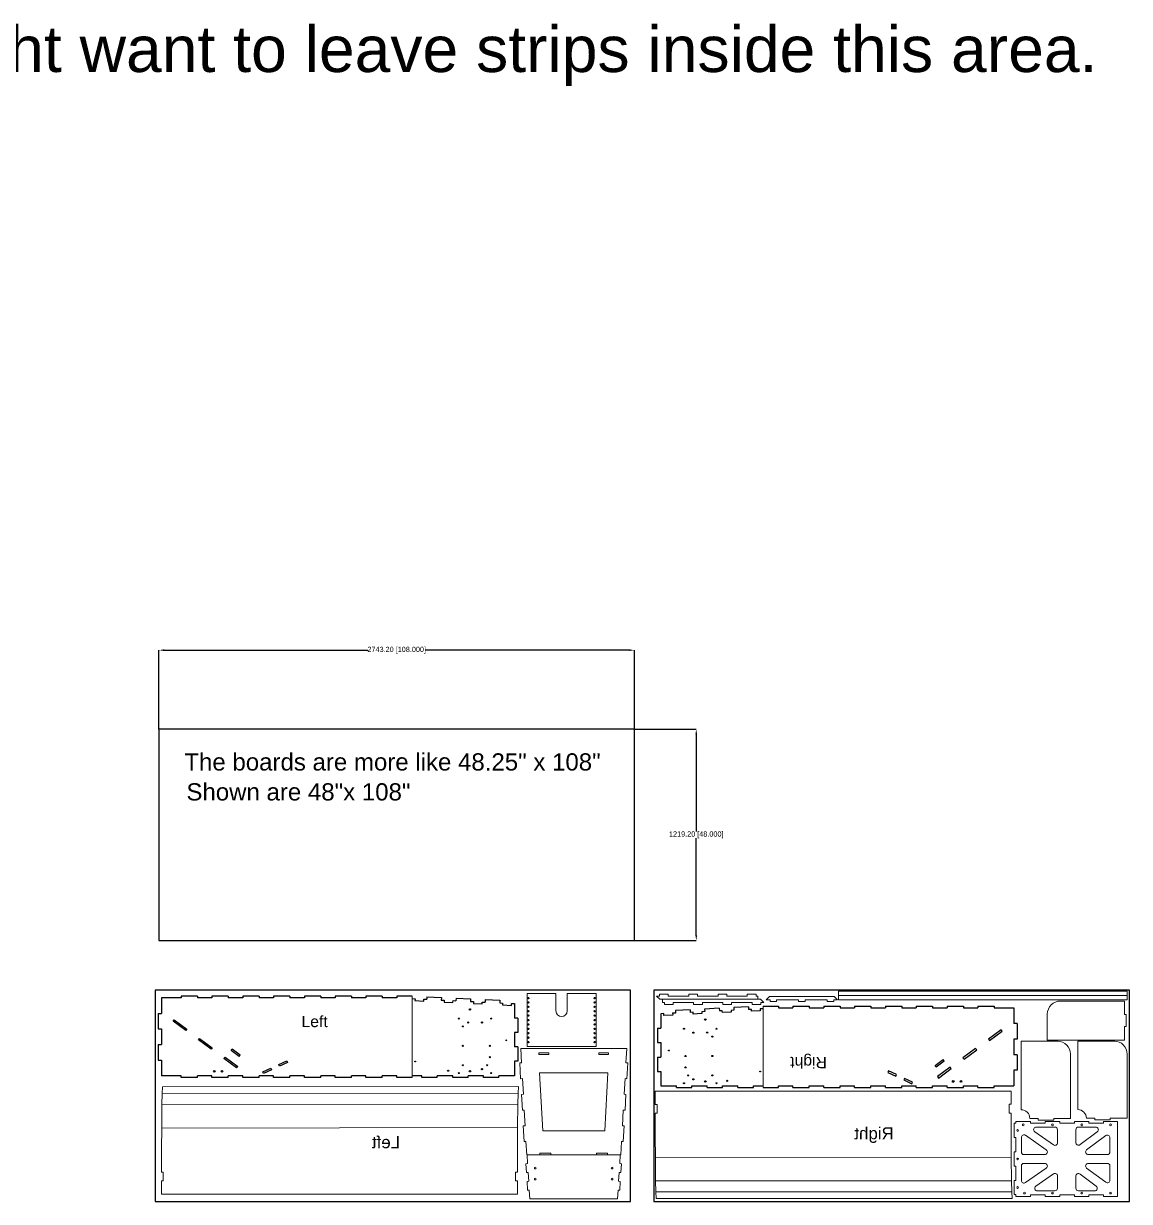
# Model space of a CAD drawing. Header units: inches. Extents: x -19891 to 11377, y -5499 to 7773.
# Drawn here: x -753 to 5627, y 11 to 6804 of the extents above; entities that cross this region are included whole.
import ezdxf

# ---------------------------------------------------------------- set-up
doc = ezdxf.new("R2010")
doc.units = ezdxf.units.IN
doc.header["$MEASUREMENT"] = 0
doc.layers.add('Layer1', color=3, linetype='Continuous', lineweight=0)
doc.styles.get("Standard").update_dxf_attribs({"font": 'arial.ttf'})
doc.dimstyles.get("Standard").update_dxf_attribs({"dimtxt": 30, "dimasz": 30, "dimexe": 0.18, "dimexo": 0.0625, "dimgap": 0.09, "dimtad": 0, "dimtih": 1, "dimtoh": 1, "dimzin": 0, "dimdsep": 46, "dimtxsty": 'Standard', "dimcen": 0.09, "dimadec": 0, "dimazin": 0, "dimtfac": 1, "dimtofl": 0, "dimtmove": 0, "dimatfit": 3, "dimfxl": 1, "dimtolj": 1, "dimtzin": 0, "dimarcsym": 0})

# ---------------------------------------------------------------- blocks, each defined once
blk = doc.blocks.new('*D8')
at = {"color": 0, "lineweight": -2, "transparency": 16777216}
for p, q in [((27.9, 2735.1), (27.9, 3190.2)), ((57.9, 3190.1), (1232.4, 3190.1)), ((2741.1, 3190.1), (1566.5, 3190.1)), ((2771.1, 2735.1), (2771.1, 3190.2))]:
    blk.add_line(p, q, dxfattribs=at)
at = {"color": 0, "lineweight": 0, "transparency": 16777216}
for points in [[(57.9, 3195.1), (57.9, 3185.1), (27.9, 3190.1)], [(2741.1, 3195.1), (2741.1, 3185.1), (2771.1, 3190.1)]]:
    blk.add_solid(points, dxfattribs=at)
at = {"layer": 'Defpoints', "color": 0, "lineweight": 0, "transparency": 16777216}
for p in [(27.9, 3190.1), (27.9, 2735), (2771.1, 2735)]:
    blk.add_point(p, dxfattribs=at)
at = {"color": 0, "lineweight": 0, "transparency": 16777216, "insert": (1399.5, 3190.1), "char_height": 30, "attachment_point": 5}
blk.add_mtext('\\A1;2743.20 [108.000]', dxfattribs=at)
blk = doc.blocks.new('*D9')
at = {"color": 0, "lineweight": -2, "transparency": 16777216}
for p, q in [((2771.1, 2735), (3127.9, 2735)), ((3127.8, 2705), (3127.8, 2144.7)), ((3127.8, 1545.8), (3127.8, 2106.1)), ((2771.1, 1515.8), (3127.9, 1515.8))]:
    blk.add_line(p, q, dxfattribs=at)
at = {"color": 0, "lineweight": 0, "transparency": 16777216}
for points in [[(3122.8, 2705), (3132.8, 2705), (3127.8, 2735)], [(3122.8, 1545.8), (3132.8, 1545.8), (3127.8, 1515.8)]]:
    blk.add_solid(points, dxfattribs=at)
at = {"layer": 'Defpoints', "color": 0, "lineweight": 0, "transparency": 16777216}
for p in [(2771.1, 2735), (2771.1, 1515.8), (3127.8, 1515.8)]:
    blk.add_point(p, dxfattribs=at)
at = {"color": 0, "lineweight": 0, "transparency": 16777216, "insert": (3127.8, 2125.4), "char_height": 30, "attachment_point": 5}
blk.add_mtext('\\A1;1219.20 [48.000]', dxfattribs=at)

msp = doc.modelspace()

# ---------------------------------------------------------------- linework, layer by layer
at = {"color": 3, "lineweight": 0}
for p, q in [((3948.614, 1223.279), (3948.614, 1173.279)), ((5614.005, 1223.279), (3948.614, 1223.279)), ((5614.005, 1173.279), (5614.005, 1223.279)), ((5614.005, 1198.279), (3948.614, 1198.279)), ((3948.614, 1173.279), (5614.005, 1173.279)), ((5598.003, 1166.69), (5229.495, 1166.623)), ((5153.281, 941.381), (5153.281, 1090.394)), ((5287.926, 490.048), (5287.043, 859.739)), ((5614.575, 490.849), (5613.693, 860.541))]:
    msp.add_line(p, q, dxfattribs=at)
at = {"color": 3, "linetype": 'Continuous', "lineweight": 25}
for p, q in [((155.66, 1185.489), (42.716, 1185.489)), ((42.716, 1185.489), (42.716, 1095.573)), ((249.623, 1195.649), (155.66, 1195.649)), ((155.66, 1195.649), (155.66, 1185.489)), ((249.623, 1195.649), (249.623, 1185.489)), ((333.433, 1185.489), (249.623, 1185.489)), ((427.423, 1195.649), (333.433, 1195.649)), ((333.433, 1195.649), (333.433, 1185.489)), ((427.423, 1195.649), (427.423, 1185.489)), ((511.207, 1185.489), (427.423, 1185.489)), ((605.223, 1195.649), (511.207, 1195.649)), ((511.207, 1195.649), (511.207, 1185.489)), ((605.223, 1195.649), (605.223, 1185.489)), ((688.98, 1185.489), (605.223, 1185.489)), ((783.023, 1195.649), (688.98, 1195.649)), ((688.98, 1195.649), (688.98, 1185.489)), ((783.023, 1195.649), (783.023, 1185.489)), ((866.754, 1185.489), (783.023, 1185.489)), ((960.823, 1195.649), (866.754, 1195.649)), ((866.754, 1195.649), (866.754, 1185.489)), ((960.823, 1195.649), (960.823, 1185.489)), ((1044.527, 1185.489), (960.823, 1185.489)), ((1138.623, 1195.649), (1044.527, 1195.649)), ((1044.527, 1195.649), (1044.527, 1185.489)), ((1138.623, 1195.649), (1138.623, 1185.489)), ((1222.3, 1185.489), (1138.623, 1185.489)), ((1316.423, 1195.649), (1222.3, 1195.649)), ((1222.3, 1195.649), (1222.3, 1185.489)), ((1316.423, 1195.649), (1316.423, 1185.489)), ((1400.074, 1185.489), (1316.423, 1185.489)), ((1488.96, 1195.649), (1400.074, 1195.649)), ((1400.074, 1195.649), (1400.074, 1185.489)), ((1488.96, 1180.63), (1505.367, 1179.823)), ((1505.367, 1179.823), (1504.83, 1168.914)), ((1504.83, 1168.914), (1555.568, 1166.417)), ((1555.568, 1166.417), (1556.105, 1177.326)), ((1556.105, 1177.326), (1572.511, 1176.519)), ((1573.249, 1191.501), (1572.511, 1176.519)), ((1573.249, 1191.501), (1657.537, 1187.352)), ((1657.537, 1187.352), (1656.8, 1172.371)), ((1656.8, 1172.371), (1673.574, 1171.545)), ((1673.574, 1171.545), (1673.037, 1160.636)), ((1673.037, 1160.636), (1723.776, 1158.139)), ((1723.776, 1158.139), (1724.313, 1169.048)), ((1724.313, 1169.048), (1741.088, 1168.223)), ((1741.825, 1183.204), (1741.088, 1168.223)), ((1741.825, 1183.204), (1826.113, 1179.056)), ((1826.113, 1179.056), (1825.376, 1164.075)), ((1825.376, 1164.075), (1842.151, 1163.249)), ((1842.151, 1163.249), (1841.614, 1152.34)), ((1892.352, 1149.843), (1892.889, 1160.752)), ((1892.889, 1160.752), (1909.664, 1159.927)), ((1910.401, 1174.908), (1909.664, 1159.927)), ((1910.401, 1174.908), (1994.69, 1170.76)), ((1994.69, 1170.76), (1993.952, 1155.778)), ((1993.952, 1155.778), (2010.727, 1154.953)), ((2010.727, 1154.953), (2010.19, 1144.044)), ((22.396, 1095.573), (42.716, 1095.573)), ((22.396, 1095.573), (22.396, 1005.657)), ((1841.614, 1152.34), (1892.352, 1149.843)), ((2010.19, 1144.044), (2060.929, 1141.547)), ((2060.929, 1141.547), (2061.466, 1152.456)), ((2061.466, 1152.456), (2078.24, 1151.63)), ((2078.24, 1151.63), (2078.24, 1068.486)), ((2940.715, 1093.908), (2923.94, 1093.083)), ((2923.94, 1093.083), (2923.94, 1009.938)), ((2941.252, 1083), (2940.715, 1093.908)), ((3008.228, 1097.231), (2991.454, 1096.405)), ((2991.454, 1096.405), (2991.99, 1085.497)), ((3091.779, 1116.361), (3007.491, 1112.213)), ((3007.491, 1112.213), (3008.228, 1097.231)), ((3091.779, 1116.361), (3092.517, 1101.379)), ((3109.291, 1102.204), (3092.517, 1101.379)), ((3109.828, 1091.296), (3109.291, 1102.204)), ((3160.567, 1093.793), (3109.828, 1091.296)), ((3176.805, 1105.527), (3160.03, 1104.701)), ((3160.03, 1104.701), (3160.567, 1093.793)), ((3260.356, 1124.657), (3176.067, 1120.509)), ((3176.067, 1120.509), (3176.805, 1105.527)), ((3260.356, 1124.657), (3261.093, 1109.675)), ((3277.868, 1110.501), (3261.093, 1109.675)), ((3278.405, 1099.592), (3277.868, 1110.501)), ((3329.143, 1102.089), (3278.405, 1099.592)), ((3345.381, 1113.823), (3328.606, 1112.998)), ((3328.606, 1112.998), (3329.143, 1102.089)), ((3428.932, 1132.953), (3344.644, 1128.805)), ((3344.644, 1128.805), (3345.381, 1113.823)), ((3428.932, 1132.953), (3429.669, 1117.971)), ((3446.075, 1118.778), (3429.669, 1117.971)), ((3446.612, 1107.87), (3446.075, 1118.778)), ((3497.351, 1110.367), (3446.612, 1107.87)), ((3513.22, 1122.083), (3496.814, 1121.275)), ((3496.814, 1121.275), (3497.351, 1110.367)), ((3513.22, 1137.101), (3602.107, 1137.101)), ((3602.107, 1137.101), (3602.107, 1126.941)), ((3602.107, 1126.941), (3685.758, 1126.941)), ((3685.758, 1137.101), (3685.758, 1126.941)), ((3685.758, 1137.101), (3779.88, 1137.101)), ((3779.88, 1137.101), (3779.88, 1126.941)), ((3779.88, 1126.941), (3863.558, 1126.941)), ((3863.558, 1137.101), (3863.558, 1126.941)), ((3863.558, 1137.101), (3957.654, 1137.101)), ((3957.654, 1137.101), (3957.654, 1126.941)), ((3957.654, 1126.941), (4041.358, 1126.941)), ((4041.358, 1137.101), (4041.358, 1126.941)), ((4041.358, 1137.101), (4135.427, 1137.101)), ((4135.427, 1137.101), (4135.427, 1126.941)), ((4135.427, 1126.941), (4219.158, 1126.941)), ((4219.158, 1137.101), (4219.158, 1126.941)), ((4219.158, 1137.101), (4313.2, 1137.101)), ((4313.2, 1137.101), (4313.2, 1126.941)), ((4313.2, 1126.941), (4396.958, 1126.941)), ((4396.958, 1137.101), (4396.958, 1126.941)), ((4396.958, 1137.101), (4490.974, 1137.101)), ((4490.974, 1137.101), (4490.974, 1126.941)), ((4490.974, 1126.941), (4574.758, 1126.941)), ((4574.758, 1137.101), (4574.758, 1126.941)), ((4574.758, 1137.101), (4668.747, 1137.101)), ((4668.747, 1137.101), (4668.747, 1126.941)), ((4668.747, 1126.941), (4752.558, 1126.941)), ((4752.558, 1137.101), (4752.558, 1126.941)), ((4752.558, 1137.101), (4846.521, 1137.101)), ((4846.521, 1137.101), (4846.521, 1126.941)), ((4846.521, 1126.941), (4959.465, 1126.941)), ((4959.465, 1126.941), (4959.465, 1037.025)), ((109.951, 1050.979), (115.982, 1059.166)), ((183.169, 997.047), (109.951, 1050.979)), ((115.982, 1059.166), (189.2, 1005.234)), ((2098.56, 1068.486), (2078.24, 1068.486)), ((2098.56, 1068.486), (2098.56, 985.342)), ((2991.99, 1085.497), (2941.252, 1083)), ((4979.785, 1037.025), (4959.465, 1037.025)), ((4979.785, 1037.025), (4979.785, 947.109)), ((22.396, 1005.657), (42.716, 1005.657)), ((42.716, 1005.657), (42.716, 915.741)), ((189.2, 1005.234), (183.169, 997.047)), ((256.392, 943.121), (262.417, 951.301)), ((262.417, 951.301), (335.635, 897.369)), ((2078.24, 985.342), (2078.24, 902.197)), ((2098.56, 985.342), (2078.24, 985.342)), ((2903.62, 1009.938), (2903.62, 926.794)), ((2903.62, 1009.938), (2923.94, 1009.938)), ((4886.198, 1000.619), (4812.981, 946.686)), ((4819.012, 938.499), (4892.229, 992.431)), ((4892.229, 992.431), (4886.198, 1000.619)), ((22.396, 915.741), (42.716, 915.741)), ((22.396, 915.741), (22.396, 825.825)), ((329.609, 889.189), (256.392, 943.121)), ((335.635, 897.369), (329.609, 889.189)), ((444.093, 880.572), (449.742, 888.241)), ((495.757, 854.347), (449.742, 888.241)), ((2098.56, 902.197), (2078.24, 902.197)), ((2098.56, 902.197), (2098.56, 819.053)), ((2903.62, 926.794), (2923.94, 926.794)), ((2923.94, 926.794), (2923.94, 843.65)), ((4739.763, 892.754), (4666.546, 838.821)), ((4672.571, 830.641), (4745.789, 884.574)), ((4745.789, 884.574), (4739.763, 892.754)), ((4812.981, 946.686), (4819.012, 938.499)), ((4979.785, 947.109), (4959.465, 947.109)), ((4959.465, 947.109), (4959.465, 857.193)), ((22.396, 825.825), (42.716, 825.825)), ((42.716, 825.825), (42.716, 735.909)), ((402.822, 835.249), (408.853, 843.437)), ((476.039, 781.317), (402.822, 835.249)), ((408.853, 843.437), (482.07, 789.504)), ((490.108, 846.678), (444.093, 880.572)), ((490.108, 846.678), (495.757, 854.347)), ((719.014, 800.647), (765.255, 822.227)), ((765.255, 822.227), (769.553, 813.016)), ((2078.24, 819.053), (2078.24, 735.909)), ((2098.56, 819.053), (2078.24, 819.053)), ((2903.62, 843.65), (2903.62, 760.505)), ((2903.62, 843.65), (2923.94, 843.65)), ((4506.424, 795.799), (4552.438, 829.694)), ((4512.073, 788.13), (4558.087, 822.025)), ((4558.087, 822.025), (4552.438, 829.694)), ((4666.546, 838.821), (4672.571, 830.641)), ((4979.785, 857.193), (4959.465, 857.193)), ((4979.785, 857.193), (4979.785, 767.277)), ((482.07, 789.504), (476.039, 781.317)), ((626.533, 757.488), (672.773, 779.068)), ((630.831, 748.277), (626.533, 757.488)), ((677.072, 769.857), (630.831, 748.277)), ((672.773, 779.068), (677.072, 769.857)), ((723.312, 791.437), (719.014, 800.647)), ((769.553, 813.016), (723.312, 791.437)), ((2903.62, 760.505), (2923.94, 760.505)), ((2923.94, 760.505), (2923.94, 677.361)), ((4236.926, 763.68), (4232.627, 754.469)), ((4232.627, 754.469), (4278.868, 732.889)), ((4283.167, 742.1), (4236.926, 763.68)), ((4512.073, 788.13), (4506.424, 795.799)), ((4593.328, 784.889), (4520.111, 730.957)), ((4526.141, 722.769), (4599.359, 776.702)), ((4599.359, 776.702), (4593.328, 784.889)), ((4979.785, 767.277), (4959.465, 767.277)), ((4959.465, 767.277), (4959.465, 677.361)), ((155.66, 735.909), (42.716, 735.909)), ((155.66, 725.749), (155.66, 735.909)), ((249.623, 725.749), (155.66, 725.749)), ((249.623, 725.749), (249.623, 735.909)), ((333.433, 735.909), (249.623, 735.909)), ((333.433, 725.749), (333.433, 735.909)), ((427.423, 725.749), (333.433, 725.749)), ((427.423, 725.749), (427.423, 735.909)), ((511.207, 735.909), (427.423, 735.909)), ((511.207, 725.749), (511.207, 735.909)), ((605.223, 725.749), (511.207, 725.749)), ((605.223, 725.749), (605.223, 735.909)), ((688.98, 735.909), (605.223, 735.909)), ((688.98, 725.749), (688.98, 735.909)), ((783.023, 725.749), (688.98, 725.749)), ((783.023, 725.749), (783.023, 735.909)), ((866.754, 735.909), (783.023, 735.909)), ((866.754, 725.749), (866.754, 735.909)), ((960.823, 725.749), (866.754, 725.749)), ((960.823, 725.749), (960.823, 735.909)), ((1044.527, 735.909), (960.823, 735.909)), ((1044.527, 725.749), (1044.527, 735.909)), ((1138.623, 725.749), (1044.527, 725.749)), ((1138.623, 725.749), (1138.623, 735.909)), ((1222.3, 735.909), (1138.623, 735.909)), ((1222.3, 725.749), (1222.3, 735.909)), ((1316.423, 725.749), (1222.3, 725.749)), ((1316.423, 725.749), (1316.423, 735.909)), ((1400.074, 735.909), (1316.423, 735.909)), ((1400.074, 725.749), (1400.074, 735.909)), ((1488.96, 725.749), (1400.074, 725.749)), ((1544.84, 735.909), (1488.96, 735.909)), ((1544.84, 725.749), (1544.84, 735.909)), ((1633.74, 725.749), (1544.84, 725.749)), ((1633.74, 725.749), (1633.74, 735.909)), ((1722.64, 735.909), (1633.74, 735.909)), ((1722.64, 725.749), (1722.64, 735.909)), ((1811.54, 725.749), (1722.64, 725.749)), ((1811.54, 725.749), (1811.54, 735.909)), ((1900.44, 735.909), (1811.54, 735.909)), ((1900.44, 725.749), (1900.44, 735.909)), ((1989.34, 725.749), (1900.44, 725.749)), ((1989.34, 725.749), (1989.34, 735.909)), ((2078.24, 735.909), (1989.34, 735.909)), ((4278.868, 732.889), (4283.167, 742.1)), ((4329.407, 720.52), (4325.109, 711.31)), ((4325.109, 711.31), (4371.35, 689.73)), ((4375.648, 698.941), (4329.407, 720.52)), ((4371.35, 689.73), (4375.648, 698.941)), ((4520.111, 730.957), (4526.141, 722.769)), ((2923.94, 677.361), (3012.84, 677.361)), ((3012.84, 667.201), (3012.84, 677.361)), ((3012.84, 667.201), (3101.74, 667.201)), ((3101.74, 677.361), (3190.64, 677.361)), ((3101.74, 667.201), (3101.74, 677.361)), ((3190.64, 667.201), (3190.64, 677.361)), ((3190.64, 667.201), (3279.54, 667.201)), ((3279.54, 677.361), (3368.44, 677.361)), ((3279.54, 667.201), (3279.54, 677.361)), ((3368.44, 667.201), (3368.44, 677.361)), ((3368.44, 667.201), (3457.34, 667.201)), ((3457.34, 677.361), (3513.22, 677.361)), ((3457.34, 667.201), (3457.34, 677.361)), ((3513.22, 667.201), (3602.107, 667.201)), ((3602.107, 677.361), (3685.758, 677.361)), ((3602.107, 667.201), (3602.107, 677.361)), ((3685.758, 667.201), (3685.758, 677.361)), ((3685.758, 667.201), (3779.88, 667.201)), ((3779.88, 677.361), (3863.558, 677.361)), ((3779.88, 667.201), (3779.88, 677.361)), ((3863.558, 667.201), (3863.558, 677.361)), ((3863.558, 667.201), (3957.654, 667.201)), ((3957.654, 677.361), (4041.358, 677.361)), ((3957.654, 667.201), (3957.654, 677.361)), ((4041.358, 667.201), (4041.358, 677.361)), ((4041.358, 667.201), (4135.427, 667.201)), ((4135.427, 677.361), (4219.158, 677.361)), ((4135.427, 667.201), (4135.427, 677.361)), ((4219.158, 667.201), (4219.158, 677.361)), ((4219.158, 667.201), (4313.2, 667.201)), ((4313.2, 677.361), (4396.958, 677.361)), ((4313.2, 667.201), (4313.2, 677.361)), ((4396.958, 667.201), (4396.958, 677.361)), ((4396.958, 667.201), (4490.974, 667.201)), ((4490.974, 677.361), (4574.758, 677.361)), ((4490.974, 667.201), (4490.974, 677.361)), ((4574.758, 667.201), (4574.758, 677.361)), ((4574.758, 667.201), (4668.747, 667.201)), ((4668.747, 677.361), (4752.558, 677.361)), ((4668.747, 667.201), (4668.747, 677.361)), ((4752.558, 667.201), (4752.558, 677.361)), ((4752.558, 667.201), (4846.521, 667.201)), ((4846.521, 677.361), (4959.465, 677.361)), ((4846.521, 667.201), (4846.521, 677.361))]:
    msp.add_line(p, q, dxfattribs=at)
at = {"color": 1, "lineweight": 0}
for p, q in [((1488.96, 1195.649), (1488.96, 725.749)), ((3513.22, 1137.101), (3513.22, 667.201))]:
    msp.add_line(p, q, dxfattribs=at)
at = {"color": 3, "linetype": 'Continuous', "lineweight": 0}
for p, q in [((2151.445, 1209.385), (2317.945, 1209.385)), ((2151.445, 904.585), (2151.445, 1209.385)), ((2317.945, 1109.385), (2317.945, 1209.385)), ((2382.945, 1209.385), (2549.445, 1209.385)), ((2382.945, 1209.385), (2382.945, 1109.385)), ((2549.445, 904.585), (2549.445, 1209.385)), ((2915.733, 1195.553), (2899.043, 1195.476)), ((2899.043, 1195.476), (2917.976, 1176.543)), ((2966.533, 1205.719), (2915.733, 1205.719)), ((2915.733, 1205.719), (2915.733, 1195.553)), ((2917.976, 1176.543), (3498.368, 1176.543)), ((2932.867, 1176.543), (2932.867, 1157.533)), ((2932.867, 1157.533), (2943.839, 1157.533)), ((2943.839, 1157.533), (2943.839, 1147.366)), ((2966.533, 1195.553), (2966.533, 1205.719)), ((3084.513, 1195.553), (2966.533, 1195.553)), ((2994.639, 1147.366), (2994.639, 1157.533)), ((2994.639, 1157.533), (3112.25, 1157.533)), ((3135.313, 1205.719), (3084.513, 1205.719)), ((3084.513, 1205.719), (3084.513, 1195.553)), ((3112.25, 1157.533), (3112.25, 1147.366)), ((3135.313, 1195.553), (3135.313, 1205.719)), ((3253.294, 1195.553), (3135.313, 1195.553)), ((3163.05, 1147.366), (3163.05, 1157.533)), ((3163.05, 1157.533), (3281.03, 1157.533)), ((3304.094, 1205.719), (3253.294, 1205.719)), ((3253.294, 1205.719), (3253.294, 1195.553)), ((3281.03, 1157.533), (3281.03, 1147.366)), ((3304.094, 1195.553), (3304.094, 1205.719)), ((3421.705, 1195.553), (3304.094, 1195.553)), ((3331.83, 1147.366), (3331.83, 1157.533)), ((3331.83, 1157.533), (3449.811, 1157.533)), ((3472.505, 1205.719), (3421.705, 1205.719)), ((3421.705, 1205.719), (3421.705, 1195.553)), ((3449.811, 1157.533), (3449.811, 1147.366)), ((3472.505, 1195.553), (3472.505, 1205.719)), ((3483.476, 1195.553), (3472.505, 1195.553)), ((3483.476, 1176.543), (3483.476, 1195.553)), ((3517.301, 1157.61), (3498.368, 1176.543)), ((3500.611, 1157.533), (3517.301, 1157.61)), ((3500.611, 1147.366), (3500.611, 1157.533)), ((3550.231, 1192.289), (3531.221, 1173.279)), ((3531.221, 1173.279), (3553.343, 1173.279)), ((3923.706, 1192.289), (3550.231, 1192.289)), ((3553.343, 1173.279), (3553.343, 1163.119)), ((3553.343, 1163.119), (3591.443, 1163.119)), ((3591.443, 1163.119), (3591.443, 1173.279)), ((3591.443, 1173.279), (3717.876, 1173.279)), ((3717.876, 1173.279), (3717.876, 1163.119)), ((3717.876, 1163.119), (3755.976, 1163.119)), ((3755.976, 1163.119), (3755.976, 1173.279)), ((3755.976, 1173.279), (3882.609, 1173.279)), ((3882.609, 1173.279), (3882.609, 1163.119)), ((3882.609, 1163.119), (3920.709, 1163.119)), ((3920.709, 1163.119), (3920.709, 1173.279)), ((3920.709, 1173.279), (3942.716, 1173.279)), ((3942.716, 1173.279), (3923.706, 1192.289)), ((5598.003, 1166.69), (5598.003, 1089.239)), ((2943.839, 1147.366), (2994.639, 1147.366)), ((3112.25, 1147.366), (3163.05, 1147.366)), ((3281.03, 1147.366), (3331.83, 1147.366)), ((3449.811, 1147.366), (3500.611, 1147.366)), ((5608.163, 1089.239), (5598.003, 1089.239)), ((5608.163, 1089.239), (5608.163, 1019.239)), ((5598.003, 1019.239), (5598.003, 941.381)), ((5608.163, 1019.239), (5598.003, 1019.239)), ((2115.414, 892.996), (2726.401, 892.996)), ((2115.414, 892.996), (2120.036, 810.27)), ((2151.445, 904.585), (2549.445, 904.585)), ((2726.401, 892.996), (2721.779, 810.27)), ((5002.302, 934.769), (5002.302, 540.048)), ((5216.532, 934.769), (5002.302, 934.769)), ((5153.281, 941.381), (5598.003, 941.381)), ((5328.951, 935.571), (5328.951, 540.849)), ((5543.182, 935.571), (5328.951, 935.571)), ((2219.77, 868.748), (2276.92, 868.748)), ((2219.77, 859.223), (2219.77, 868.748)), ((2276.92, 859.223), (2219.77, 859.223)), ((2276.92, 868.748), (2276.92, 859.223)), ((2564.895, 859.223), (2564.895, 868.748)), ((2564.895, 868.748), (2622.045, 868.748)), ((2622.045, 859.223), (2564.895, 859.223)), ((2622.045, 868.748), (2622.045, 859.223)), ((2109.474, 809.679), (2120.036, 810.27)), ((2114.548, 718.884), (2109.474, 809.679)), ((2732.341, 809.679), (2721.779, 810.27)), ((2727.268, 718.884), (2732.341, 809.679)), ((2114.548, 718.884), (2125.11, 719.474)), ((2125.11, 719.474), (2130.183, 628.679)), ((2716.706, 719.474), (2711.632, 628.679)), ((2727.268, 718.884), (2716.706, 719.474)), ((2119.621, 628.089), (2130.183, 628.679)), ((2124.694, 537.294), (2119.621, 628.089)), ((2722.194, 628.089), (2711.632, 628.679)), ((2717.121, 537.294), (2722.194, 628.089)), ((2124.694, 537.294), (2135.256, 537.884)), ((2135.256, 537.884), (2140.329, 447.089)), ((2706.559, 537.884), (2701.486, 447.089)), ((2717.121, 537.294), (2706.559, 537.884)), ((5099.964, 490.048), (5052.302, 490.048)), ((5099.964, 479.888), (5099.964, 490.048)), ((5189.964, 479.888), (5099.964, 479.888)), ((5189.964, 479.888), (5189.964, 490.048)), ((5287.926, 490.048), (5189.964, 490.048)), ((5426.614, 490.849), (5378.951, 490.849)), ((5426.614, 480.689), (5426.614, 490.849)), ((5516.614, 480.689), (5426.614, 480.689)), ((5516.614, 480.689), (5516.614, 490.849)), ((5614.575, 490.849), (5516.614, 490.849)), ((2129.767, 446.498), (2140.329, 447.089)), ((2134.84, 355.703), (2129.767, 446.498)), ((2712.048, 446.498), (2701.486, 447.089)), ((2706.975, 355.703), (2712.048, 446.498)), ((4962.272, 461.553), (4972.419, 461.553)), ((4962.272, 379.439), (4962.272, 461.553)), ((4972.419, 461.553), (4972.419, 472.333)), ((5056.138, 472.333), (4972.419, 472.333)), ((5056.138, 472.333), (5056.138, 462.167)), ((5056.138, 462.167), (5140.528, 462.167)), ((5188.442, 337.016), (5080.43, 412.429)), ((5197.029, 439.728), (5089.017, 439.728)), ((5224.918, 472.333), (5140.528, 472.333)), ((5140.528, 462.167), (5140.528, 472.333)), ((5212.029, 424.728), (5212.029, 349.314)), ((5224.918, 472.333), (5224.918, 462.167)), ((5224.918, 462.167), (5309.309, 462.167)), ((5393.699, 472.333), (5309.309, 472.333)), ((5309.309, 462.167), (5309.309, 472.333)), ((5317.913, 424.728), (5317.913, 350.396)), ((5432.861, 439.728), (5332.913, 439.728)), ((5341.865, 338.36), (5441.812, 412.692)), ((5393.699, 472.333), (5393.699, 462.167)), ((5393.699, 462.167), (5478.089, 462.167)), ((5558.269, 472.333), (5478.089, 472.333)), ((5478.089, 462.167), (5478.089, 472.333)), ((5558.269, 39.263), (5558.269, 472.333)), ((2134.84, 355.703), (2145.403, 356.293)), ((2145.403, 356.293), (2149.707, 279.258)), ((2696.413, 356.293), (2692.108, 279.258)), ((2706.975, 355.703), (2696.413, 356.293)), ((4972.419, 379.439), (4962.272, 379.439)), ((4972.419, 297.094), (4972.419, 379.439)), ((5003.659, 379.992), (5003.659, 296.198)), ((5147.261, 308.497), (5027.246, 392.291)), ((5490.476, 390.261), (5380.182, 308.234)), ((5514.427, 378.224), (5514.427, 296.198)), ((2692.108, 279.258), (2149.707, 279.258)), ((2151.86, 279.258), (2155.024, 228.968)), ((2225.907, 279.258), (2225.907, 288.783)), ((2225.907, 288.783), (2289.407, 288.783)), ((2289.407, 279.258), (2289.407, 288.783)), ((2551.639, 279.258), (2551.639, 288.783)), ((2551.639, 288.783), (2615.139, 288.783)), ((2615.139, 279.258), (2615.139, 288.783)), ((2689.186, 279.258), (2686.023, 228.968)), ((4962.272, 297.094), (4972.419, 297.094)), ((4962.272, 214.65), (4962.272, 297.094)), ((5018.659, 281.198), (5138.674, 281.198)), ((5389.134, 281.198), (5499.427, 281.198)), ((2144.884, 228.33), (2155.024, 228.968)), ((2144.884, 228.33), (2148.088, 177.403)), ((2695.865, 228.349), (2686.023, 228.968)), ((2695.865, 228.349), (2692.661, 177.421)), ((4972.419, 214.65), (4962.272, 214.65)), ((4972.419, 132.403), (4972.419, 214.65)), ((5003.659, 215.398), (5003.659, 131.612)), ((5138.671, 230.398), (5018.659, 230.398)), ((5499.427, 230.398), (5389.134, 230.398)), ((5514.427, 215.398), (5514.427, 133.372)), ((2148.088, 177.403), (2158.228, 178.041)), ((2158.228, 178.041), (2161.432, 127.113)), ((2682.819, 178.041), (2679.615, 127.113)), ((2692.661, 177.421), (2682.819, 178.041)), ((5027.246, 119.313), (5147.258, 203.099)), ((5188.442, 169.896), (5087.133, 99.167)), ((5212.029, 86.868), (5212.029, 157.597)), ((5317.913, 156.514), (5317.913, 86.868)), ((5435.511, 98.904), (5341.865, 168.55)), ((5380.182, 203.362), (5490.476, 121.336)), ((2151.292, 126.475), (2161.432, 127.113)), ((2151.292, 126.475), (2154.496, 75.548)), ((2154.496, 75.548), (2164.636, 76.185)), ((2164.636, 76.185), (2167.84, 25.258)), ((2676.41, 76.185), (2673.206, 25.258)), ((2686.253, 75.566), (2676.41, 76.185)), ((2689.457, 126.494), (2679.615, 127.113)), ((2689.457, 126.494), (2686.253, 75.566)), ((4962.272, 132.403), (4972.419, 132.403)), ((4962.272, 50.058), (4962.272, 132.403)), ((5197.029, 71.868), (5095.719, 71.868)), ((5426.56, 71.868), (5332.913, 71.868)), ((2673.206, 25.258), (2167.84, 25.258)), ((4972.419, 50.058), (4962.272, 50.058)), ((4972.419, 39.263), (4972.419, 50.058)), ((5056.138, 39.263), (4972.419, 39.263)), ((5056.138, 49.429), (5056.138, 39.263)), ((5140.528, 49.429), (5056.138, 49.429)), ((5140.528, 39.263), (5140.528, 49.429)), ((5224.918, 39.263), (5140.528, 39.263)), ((5224.918, 49.429), (5224.918, 39.263)), ((5309.309, 49.429), (5224.918, 49.429)), ((5309.309, 39.263), (5309.309, 49.429)), ((5393.699, 39.263), (5309.309, 39.263)), ((5393.699, 49.429), (5393.699, 39.263)), ((5478.089, 49.429), (5393.699, 49.429)), ((5478.089, 39.263), (5478.089, 49.429)), ((5558.269, 39.263), (5478.089, 39.263))]:
    msp.add_line(p, q, dxfattribs=at)
for points in [[(27.874, 1515.794), (2771.074, 1515.794), (2771.074, 2734.994), (27.874, 2734.994)], [(5.405, 10.894), (2748.605, 10.894), (2748.605, 1230.094), (5.405, 1230.094)], [(2883.964, 10.894), (5627.164, 10.894), (5627.164, 1230.094), (2883.964, 1230.094)]]:
    msp.add_lwpolyline(points, close=True)
at = {"color": 3, "lineweight": 0}
msp.add_lwpolyline([(2223.469, 751.633), (2618.346, 751.633), (2599.692, 417.776), (2242.123, 417.776)], close=True, dxfattribs=at)
at = {"color": 3, "linetype": 'Continuous', "lineweight": 0}
for centre, radius in [((2159.945, 1183.985), 3.969), ((2159.945, 1158.585), 3.969), ((2540.945, 1183.985), 3.969), ((2540.945, 1158.585), 3.969), ((2159.945, 1133.185), 3.969), ((2159.945, 1107.785), 3.969), ((2540.945, 1133.185), 3.969), ((2540.945, 1107.785), 3.969), ((2159.945, 1082.385), 3.969), ((2159.945, 1056.985), 3.969), ((2159.945, 1031.585), 3.969), ((2540.945, 1082.385), 3.969), ((2540.945, 1056.985), 3.969), ((2540.945, 1031.585), 3.969), ((2159.945, 1006.185), 3.969), ((2159.945, 980.785), 3.969), ((2159.945, 955.385), 3.969), ((2540.945, 1006.185), 3.969), ((2540.945, 980.785), 3.969), ((2540.945, 955.385), 3.969), ((2159.945, 929.985), 3.969), ((2540.945, 929.985), 3.969), ((2198.749, 203.058), 4.763), ((2642.297, 203.058), 4.762), ((2198.749, 139.558), 4.763), ((2642.297, 139.558), 4.763)]:
    msp.add_circle(centre, radius, dxfattribs=at)
at = {"color": 3, "linetype": 'Continuous', "lineweight": 25}
for centre, radius in [((1822.053, 1118.409), 4), ((1757.79, 1065.32), 3.175), ((1781.34, 1020.158), 3.175), ((1811.34, 1042.778), 3.175), ((1891.34, 1042.778), 3.175), ((1944.89, 1065.32), 3.175), ((3180.128, 1059.861), 4), ((3057.29, 1006.772), 3.175), ((3110.84, 984.23), 3.175), ((3190.84, 984.23), 3.175), ((3220.84, 961.61), 3.175), ((3244.39, 1006.772), 3.175), ((1781.34, 908.158), 3.175), ((1936.34, 908.158), 3.175), ((2031.996, 939.845), 2.381), ((2970.185, 881.297), 2.381), ((1506.079, 818.427), 2.381), ((1936.34, 842.828), 3.175), ((3065.84, 849.61), 3.175), ((3220.84, 849.61), 3.175), ((347.233, 761.309), 4.763), ((391.683, 761.309), 4.763), ((1696.375, 765.062), 3.175), ((1757.79, 750.995), 3.175), ((1781.34, 796.158), 3.175), ((1822.053, 761.909), 4), ((1891.34, 773.538), 3.175), ((1921.34, 796.158), 3.175), ((1944.89, 750.995), 3.175), ((3065.84, 784.28), 3.175), ((3496.101, 759.88), 2.381), ((3057.29, 692.447), 3.175), ((3080.84, 737.61), 3.175), ((3110.84, 714.99), 3.175), ((3180.128, 703.361), 4), ((3220.84, 737.61), 3.175), ((3244.39, 692.447), 3.175), ((3305.806, 706.515), 3.175), ((4610.498, 702.761), 4.763), ((4654.948, 702.761), 4.763)]:
    msp.add_circle(centre, radius, dxfattribs=at)
at = {"color": 3, "lineweight": 0}
for centre in [(4981.944, 420.496), (5014.279, 452.642), (5182.723, 452.642), (5351.504, 452.642), (5518.179, 452.642), (4981.944, 255.872), (4981.944, 91.23), (5021.437, 58.954), (5182.723, 58.954), (5351.504, 58.954), (5518.179, 58.954)]:
    msp.add_circle(centre, 5, dxfattribs=at)
for centre, radius, start, end in [((5229.509, 1090.394), 76.229, 90.0104495, 180), ((5211.834, 859.56), 75.209, 0.1367369, 90), ((5538.483, 860.361), 75.209, 0.1367369, 90)]:
    msp.add_arc(centre, radius, start, end, dxfattribs=at)
at = {"color": 3, "linetype": 'Continuous', "lineweight": 0}
for centre, radius, start, end in [((2350.445, 1109.385), 32.5, 180, 360), ((5002.302, 490.048), 50, 0, 90), ((5328.951, 490.849), 50, 0, 90), ((5089.017, 424.728), 15, 90, 235.0773172), ((5197.029, 424.728), 15, 0, 90), ((5332.913, 424.728), 15, 90, 180), ((5432.861, 424.728), 15, 306.6385583, 90), ((5018.659, 379.992), 15, 55.0773172, 180), ((5197.029, 349.314), 15, 235.0773172, 0), ((5332.913, 350.396), 15, 180, 306.6385583), ((5499.427, 378.224), 15, 0, 126.6385583), ((5018.659, 296.198), 15, 180, 270), ((5138.674, 296.198), 15, 270, 55.0773172), ((5389.134, 296.198), 15, 126.6385583, 270), ((5499.427, 296.198), 15, 270, 0), ((5018.659, 215.398), 15, 90, 180), ((5138.671, 215.398), 15, 304.9207352, 90), ((5389.134, 215.398), 15, 90, 233.3614417), ((5499.427, 215.398), 15, 0, 90), ((5197.029, 157.597), 15, 0, 124.9207352), ((5332.913, 156.514), 15, 53.3614417, 180), ((5018.659, 131.612), 15, 180, 304.9207352), ((5095.719, 86.868), 15, 124.9207352, 270), ((5197.029, 86.868), 15, 270, 0), ((5332.913, 86.868), 15, 180, 270), ((5426.56, 86.868), 15, 270, 53.3614417), ((5499.427, 133.372), 15, 233.3614417, 0)]:
    msp.add_arc(centre, radius, start, end, dxfattribs=at)
at = {"layer": 'Layer1', "lineweight": 0}
for p, q in [((46.595, 633.917), (44.734, 570.165)), ((47.721, 672.001), (46.595, 633.917)), ((2101.658, 673.03), (47.721, 672.001)), ((2100.535, 634.949), (2098.693, 571.192)), ((2101.658, 673.03), (2100.535, 634.949)), ((4944.57, 647.307), (2890.671, 646.957)), ((2890.671, 646.957), (2890.7, 570.756)), ((4944.57, 647.307), (4944.57, 571.108)), ((44.664, 570.165), (42.192, 180.451)), ((2098.693, 571.191), (2096.151, 436.61)), ((2890.7, 570.756), (2901.305, 570.759)), ((2901.305, 570.759), (2901.317, 519.96)), ((4944.57, 571.108), (4933.965, 571.107)), ((4933.965, 571.107), (4933.966, 520.308)), ((2901.317, 519.96), (2890.712, 519.957)), ((2893.184, 130.243), (2890.712, 519.957)), ((4933.966, 520.308), (4944.571, 520.309)), ((4944.571, 520.309), (4944.672, 263.798)), ((2096.051, 180.099), (2096.151, 436.61)), ((4947.213, 129.217), (4944.672, 263.798)), ((52.797, 180.448), (42.192, 180.451)), ((52.784, 129.649), (52.797, 180.448)), ((2085.445, 129.301), (2085.446, 180.1)), ((2085.446, 180.1), (2096.051, 180.099)), ((42.151, 53.451), (42.18, 129.652)), ((42.18, 129.652), (52.784, 129.649)), ((2096.049, 129.301), (2085.445, 129.301)), ((2096.049, 53.101), (2096.049, 129.301)), ((2895.115, 66.491), (2893.255, 130.243)), ((4949.055, 65.459), (4947.213, 129.216)), ((2096.049, 53.101), (42.151, 53.451)), ((2896.241, 28.407), (2895.115, 66.491)), ((4950.178, 27.379), (2896.241, 28.407)), ((4950.178, 27.379), (4949.055, 65.459))]:
    msp.add_line(p, q, dxfattribs=at)
at = {"layer": 'Layer1', "color": 1, "lineweight": 0}
for p, q in [((2100.535, 634.949), (46.595, 633.917)), ((44.664, 570.165), (2098.693, 571.191)), ((2096.151, 436.61), (42.169, 434.258)), ((4944.672, 263.798), (2890.689, 266.15)), ((2893.184, 130.243), (4947.213, 129.217)), ((4949.055, 65.459), (2895.115, 66.491))]:
    msp.add_line(p, q, dxfattribs=at)

# ---------------------------------------------------------------- texts
at = {"lineweight": 0}
for s, height, p in [('Curved portion 3" radius. Remove skin between thes red lines Might want to leave strips inside this area.', 265.400841, (-11688.754, 6524.19)), ('The boards are more like 48.25" x 108"  ', 99.21909, (174.264, 2496.009)), ('Shown are 48"x 108"', 99.21909, (186.136, 2323.299))]:
    msp.add_text(s, height=height, dxfattribs=at).set_placement(p)
at = {"color": 1, "lineweight": 0}
msp.add_text('Left', height=64.9447, dxfattribs=at).set_placement((850.268, 1016.35))
msp.add_text('Right', height=64.9447, rotation=180, dxfattribs=at).set_placement((3881.562, 844.346))
at = {"layer": 'Layer1', "color": 1, "lineweight": 0, "text_generation_flag": 2}
for s, p in [('Right', (4267.12, 369.03)), ('Left', (1418.598, 317.988))]:
    msp.add_text(s, height=69.6354, dxfattribs=at).set_placement(p)

# ---------------------------------------------------------------- dimensions: what is measured, and where the dimension line sits
at = {"lineweight": 0}
dim = msp.add_linear_dim(base=(27.874, 3190.063), p1=(2771.074, 2734.994), p2=(27.874, 2734.994), dimstyle='Standard', dxfattribs=at)
dim.commit()
dim.dimension.update_dxf_attribs({"geometry": '*D8', "text_midpoint": (1399.474, 3190.063)})
dim = msp.add_linear_dim(base=(3127.755, 1515.794), p1=(2771.074, 2734.994), p2=(2771.074, 1515.794), angle=90, dimstyle='Standard', dxfattribs=at)
dim.commit()
dim.dimension.update_dxf_attribs({"geometry": '*D9', "text_midpoint": (3127.755, 2125.394)})

doc.saveas('drawing.dxf')
